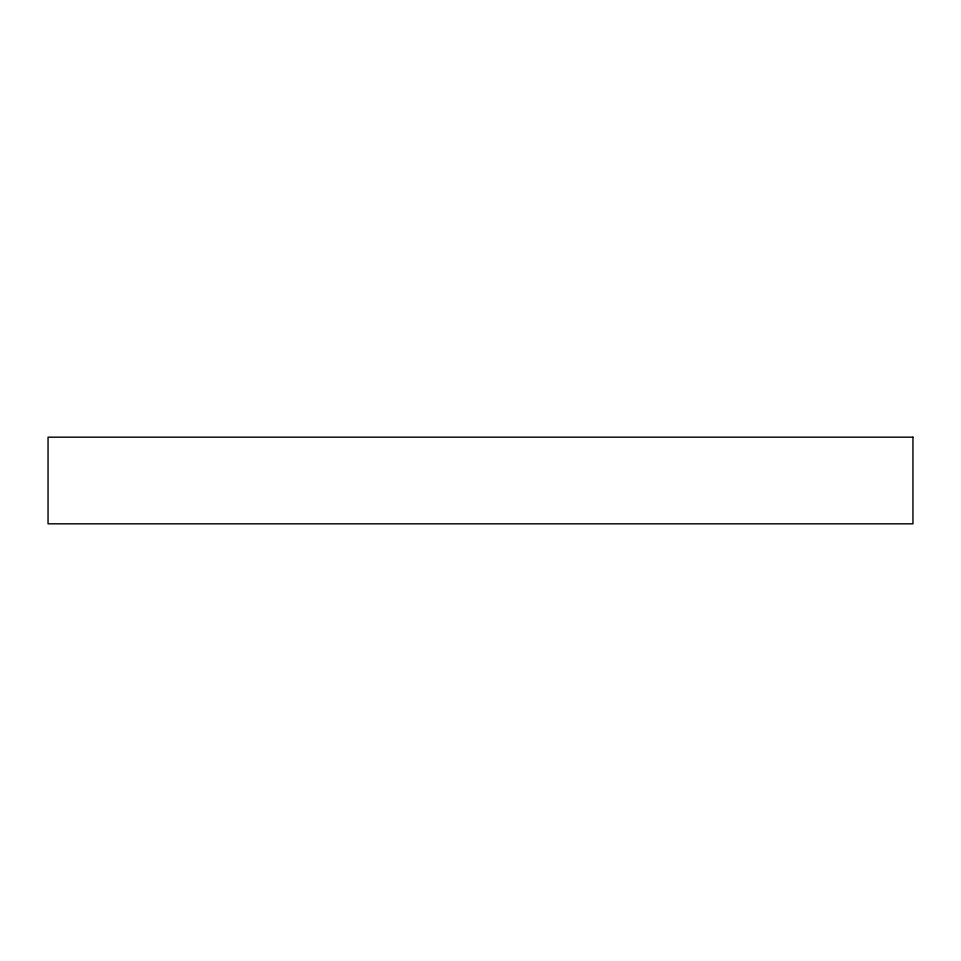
<?xml version="1.0" encoding="UTF-8"?>
<svg xmlns="http://www.w3.org/2000/svg" width="961" height="961" viewBox="0 0 961 961"><rect width="100%" height="100%" fill="white"/><g stroke="black" fill="none" stroke-linecap="round" stroke-linejoin="round"><path stroke-width="1.44" d="M912.95 437.183L48.05 437.183L48.05 523.817L912.95 523.817L912.95 437.183"/></g></svg>
